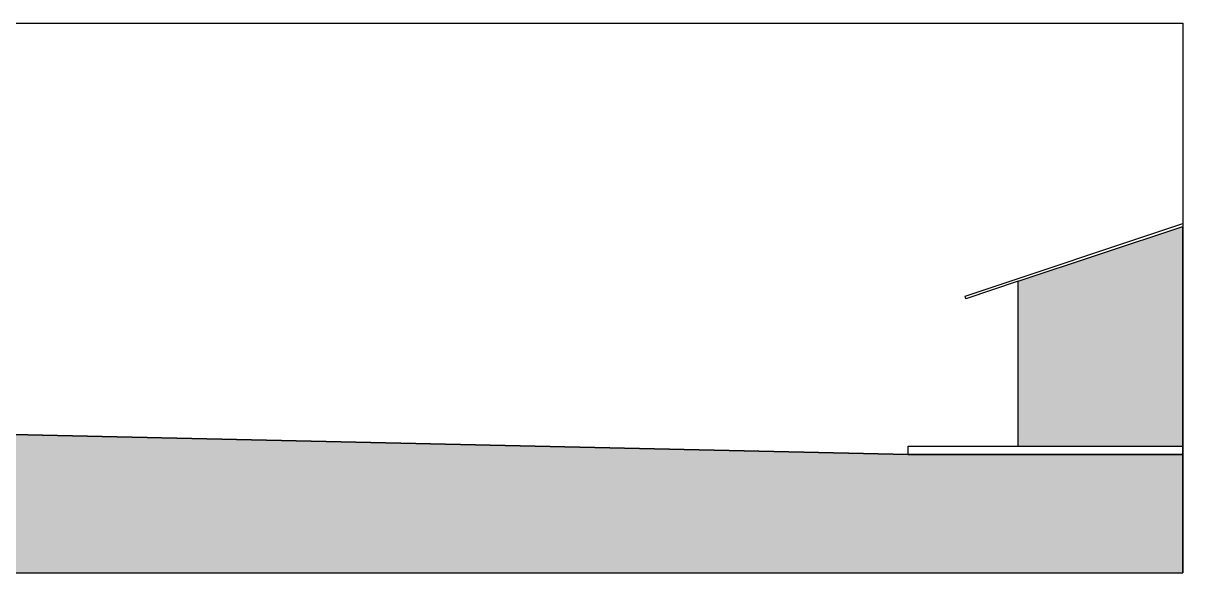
# Model space of a CAD drawing. Extents: x 387222 to 388513, y 9633222 to 9634061.
# Drawn here: x 388033.72 to 388054.84, y 9633274.1 to 9633284.1 of the extents above; entities that cross this region are included whole.
import ezdxf

# ---------------------------------------------------------------- set-up
doc = ezdxf.new("R2010")
doc.units = 0
doc.header["$LTSCALE"] = 0.049213
doc.layers.get('Defpoints').update_dxf_attribs({"color": 8})
for name, color, linetype in [('HACH', 8, 'Continuous'), ('MEIO-FIO', 3, 'Continuous'), ('P1', 1, 'Continuous')]:
    doc.layers.add(name, color=color, linetype=linetype)

msp = doc.modelspace()

# ---------------------------------------------------------------- hatches: boundary and pattern name
at = {"layer": 'HACH'}
h = msp.add_hatch(dxfattribs=at)
h.set_pattern_fill('AR-SAND', color=256, scale=0.001, style=0)
h.set_pattern_definition([(37.5, (0, 0.503233), (-0.00160003129598, 0.04894132373293), [0, -0.038608, 0, -0.04318, 0, -0.041275]), (7.5, (0, 0.50323), (0.0449523283138, 0.07168251005684), [0, -0.020828, 0, -0.034798, 0, -0.013335]), (327.5, (-0.03124, 0.503233), (0.07909923702415, 0.00014371846785), [0, -0.0127, 0, -0.04572, 0, -0.05969]), (317.5, (-0.03124, 0.50323), (0.07635564524723, 0.0222929323257), [0, -0.00635, 0, -0.029972, 0, -0.03429])])
h.paths.add_polyline_path([(388054.839, 9633280.399), (388051.839, 9633279.399), (388051.839, 9633276.399), (388054.839, 9633276.399)])
h = msp.add_hatch(dxfattribs=at)
h.set_pattern_fill('AR-PARQ1', color=256, scale=0.001, angle=45)
h.set_pattern_definition([(135, (0, 0), (-0.431052293811, 3e-17), [0.3048, -0.3048]), (135, (0.03592, 0.03592), (-0.431052293811, 3e-17), [0.3048, -0.3048]), (135, (0.07184, 0.07184), (-0.431052293811, 3e-17), [0.3048, -0.3048]), (135, (0.10776, 0.10776), (-0.431052293811, 3e-17), [0.3048, -0.3048]), (135, (0.14368, 0.14368), (-0.431052293811, 3e-17), [0.3048, -0.3048]), (135, (0.1796, 0.1796), (-0.431052293811, 3e-17), [0.3048, -0.3048]), (135, (0.21553, 0.21553), (-0.431052293811, 3e-17), [0.3048, -0.3048]), (45, (-0.21553, 0.21553), (0.431052293811, -3e-17), [0.3048, -0.3048]), (45, (-0.25145, 0.25145), (0.431052293811, -3e-17), [0.3048, -0.3048]), (45, (-0.28737, 0.28737), (0.431052293811, -3e-17), [0.3048, -0.3048]), (45, (-0.3233, 0.3233), (0.431052293811, -3e-17), [0.3048, -0.3048]), (45, (-0.3592, 0.3592), (0.431052293811, -3e-17), [0.3048, -0.3048]), (45, (-0.39513, 0.39513), (0.431052293811, -3e-17), [0.3048, -0.3048]), (45, (-0.43105, 0.43105), (0.431052293811, -3e-17), [0.3048, -0.3048])])
h.paths.add_polyline_path([(388054.839, 9633276.249), (388049.839, 9633276.249), (388033.257, 9633276.615), (388024.213, 9633276.615), (388005.213, 9633276.615), (388003.713, 9633276.615), (387962.533, 9633276.493), (387962.534, 9633276.479), (387956.354, 9633276.401), (387956.354, 9633276.41), (387944.077, 9633276.245), (387944.077, 9633276.095), (387931.074, 9633276.095), (387931.074, 9633274.095), (388054.839, 9633274.095)])

# ---------------------------------------------------------------- linework, layer by layer
for points in [[(388051.839, 9633279.399), (388054.839, 9633280.399)], [(388054.839, 9633276.249), (388054.839, 9633280.399)], [(388051.839, 9633276.399), (388051.839, 9633279.399)], [(388054.839, 9633275.745), (388054.839, 9633274.095)], [(387931.074, 9633274.095), (388054.839, 9633274.095)]]:
    msp.add_lwpolyline(points)
at = {"layer": 'Defpoints'}
msp.add_lwpolyline([(387931.074, 9633274.095), (387931.074, 9633284.095), (388054.839, 9633284.095), (388054.839, 9633274.095)], dxfattribs=at)
at = {"layer": 'MEIO-FIO'}
for points in [[(388054.839, 9633276.249), (388049.839, 9633276.249), (388033.257, 9633276.615), (388024.213, 9633276.615), (388005.213, 9633276.615), (388003.713, 9633276.615), (387962.533, 9633276.493), (387962.534, 9633276.479), (387956.354, 9633276.401), (387956.354, 9633276.41), (387944.077, 9633276.245), (387944.077, 9633276.095), (387931.074, 9633276.095), (387931.074, 9633274.095), (388054.839, 9633274.095), (388054.839, 9633276.249)], [(388033.257, 9633276.615), (388049.839, 9633276.249)], [(388049.839, 9633276.249), (388049.839, 9633276.399), (388054.839, 9633276.399)], [(388049.839, 9633276.249), (388054.839, 9633276.249)]]:
    msp.add_lwpolyline(points, dxfattribs=at)
at = {"layer": 'P1'}
msp.add_lwpolyline([(388051.839, 9633279.399), (388050.89, 9633279.082), (388050.875, 9633279.13), (388054.839, 9633280.451)], dxfattribs=at)

doc.saveas('drawing.dxf')
